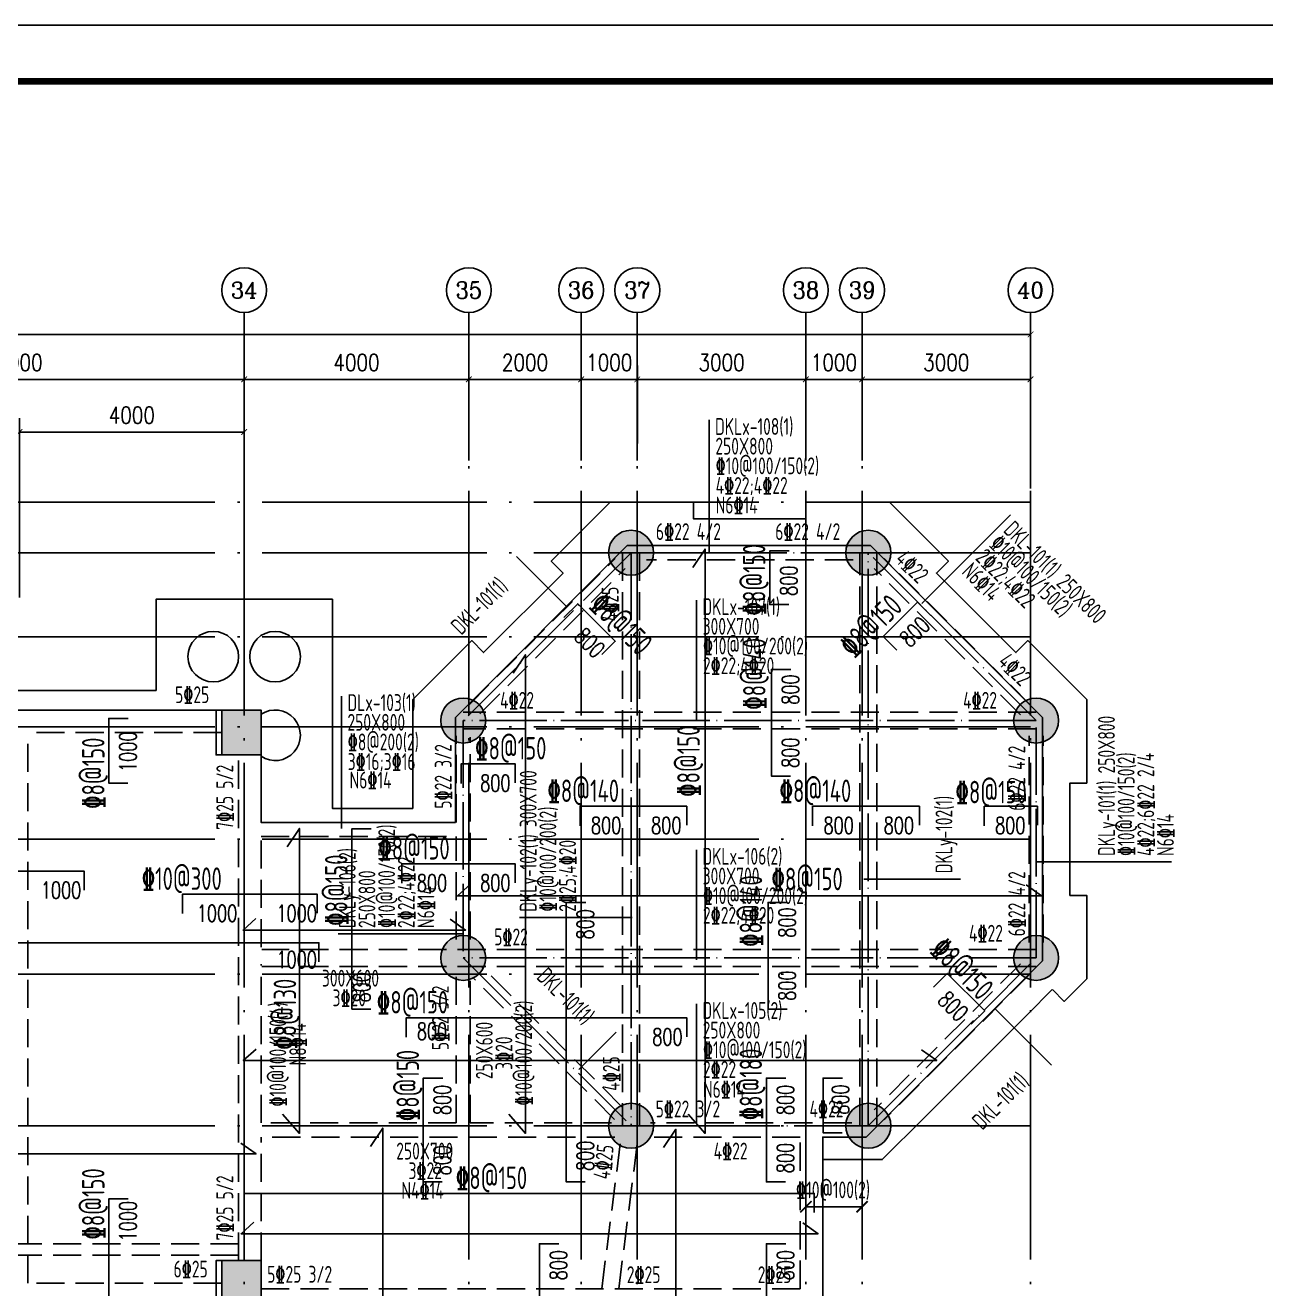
# Model space of a CAD drawing. Header units: millimetres. Extents: x 2998490 to 15040601, y 444546 to 7822218.
# Drawn here: x 14916075 to 14938160, y 7715577 to 7738064 of the extents above; entities that cross this region are included whole.
import ezdxf
from ezdxf.enums import TextEntityAlignment as Align

# ---------------------------------------------------------------- set-up
doc = ezdxf.new("R2010")
doc.units = ezdxf.units.MM
doc.header["$LTSCALE"] = 2000
doc.linetypes.add('DASH', pattern=[0.35, 0.25, -0.1])
doc.linetypes.add('DOTE', pattern=[2.42, 2, -0.2, 0.02, -0.2])
for name, color, linetype in [('3-AXIS', 3, 'Continuous'), ('3-AXIS_TEXT', 7, 'Continuous'), ('3-ban', 84, 'Continuous'), ('3-ban-rein', 1, 'Continuous'), ('3-ban-TEXT', 7, 'Continuous'), ('3-column-DOWN', 232, 'Continuous'), ('3-COLUMN-UP', 2, 'Continuous'), ('3-HATCH', 8, 'Continuous'), ('3-liang-rein-X', 54, 'Continuous'), ('3-liang-rein-Y', 130, 'Continuous'), ('3-liang-R截面-X', 50, 'Continuous'), ('3-liang-R截面-Y', 70, 'Continuous'), ('3-liang-s-1', 44, 'Continuous'), ('3-liang-xu', 120, 'DASH'), ('3-装饰线脚', 7, 'Continuous'), ('AXIS', 3, 'Continuous'), ('AXIS_TEXT', 7, 'Continuous'), ('DOTE', 9, 'DOTE'), ('图框', 7, 'Continuous')]:
    doc.layers.add(name, color=color, linetype=linetype)
doc.layers.add('3-零部件', color=73, linetype='Continuous', lineweight=5)
doc.styles.add('_TCH_AXIS', font='COMPLEX', dxfattribs={"bigfont": 'GBCBIG'})
doc.styles.add('COMPLEX', font='COMPLEX')
doc.styles.add('DIM_FONT', font='SIMPLEX', dxfattribs={"width": 0.8, "bigfont": 'HZTXT'})
doc.styles.add('TJ1', font='tj-romans1.shx', dxfattribs={"width": 0.8, "bigfont": 'tj-hztxt1.shx'})
doc.styles.add('TSSD_Rein', font='Tssdeng.shx', dxfattribs={"width": 0.7, "bigfont": 'hztxt.shx'})
doc.dimstyles.new('DIMN100', dxfattribs={"dimtxt": 300, "dimasz": 100, "dimexe": 250, "dimexo": 300, "dimgap": 150, "dimtad": 1, "dimdec": 0, "dimzin": 0, "dimdsep": 46, "dimtxsty": 'DIM_FONT', "dimblk": 'ARCHTICK', "dimcen": 0.09, "dimclrt": 7, "dimazin": 2, "dimtfac": 1, "dimtdec": 0, "dimtix": 1, "dimtmove": 2, "dimatfit": 3, "dimldrblk": 'ARCHTICK', "dimfxl": 0, "dimtolj": 1, "dimtzin": 0, "dimarcsym": 0})

# ---------------------------------------------------------------- blocks, each defined once
blk = doc.blocks.new('TJAD_TK_A0')
at = {"layer": '图框'}
blk.add_line((2162, 399.3), (973, 399.3), dxfattribs=at)
at = {"layer": '图框', "const_width": 1.2}
blk.add_lwpolyline([(2152, -431.7), (2152, 389.3), (998, 389.3), (998, -431.7)], close=True, dxfattribs=at)
blk = doc.blocks.new('_ArchTick')
at = {"color": 0, "linetype": 'ByBlock', "const_width": 0.15}
blk.add_lwpolyline([(-0.5, -0.5), (0.5, 0.5)], dxfattribs=at)
blk = doc.blocks.new('*D576')
at = {"layer": 'AXIS', "color": 0, "lineweight": -2}
for p, q in [((14911972, 7730620), (14911972, 7732011)), ((14919972, 7730620), (14919972, 7732011)), ((14911972, 7731761), (14919972, 7731761))]:
    blk.add_line(p, q, dxfattribs=at)
at = {"layer": 'Defpoints', "color": 0}
for p in [(14919972, 7731761), (14911972, 7730320), (14919972, 7730320)]:
    blk.add_point(p, dxfattribs=at)
at = {"layer": 'AXIS', "color": 0, "lineweight": -2, "xscale": 100, "yscale": 100, "zscale": 100, "rotation": 180}
blk.add_blockref('_ArchTick', (14911972, 7731761), dxfattribs=at)
at = {"layer": 'AXIS', "color": 0, "lineweight": -2, "xscale": 100, "yscale": 100, "zscale": 100}
blk.add_blockref('_ArchTick', (14919972, 7731761), dxfattribs=at)
at = {"layer": 'AXIS', "color": 7, "insert": (14915972, 7732061), "char_height": 300, "attachment_point": 5, "style": 'DIM_FONT'}
blk.add_mtext('\\A1;8000', dxfattribs=at)
blk = doc.blocks.new('*D577')
at = {"layer": 'AXIS', "color": 0, "lineweight": -2}
for p, q in [((14919972, 7730620), (14919972, 7732011)), ((14923972, 7730620), (14923972, 7732011)), ((14919972, 7731761), (14923972, 7731761))]:
    blk.add_line(p, q, dxfattribs=at)
at = {"layer": 'Defpoints', "color": 0}
for p in [(14923972, 7731761), (14919972, 7730320), (14923972, 7730320)]:
    blk.add_point(p, dxfattribs=at)
at = {"layer": 'AXIS', "color": 0, "lineweight": -2, "xscale": 100, "yscale": 100, "zscale": 100, "rotation": 180}
blk.add_blockref('_ArchTick', (14919972, 7731761), dxfattribs=at)
at = {"layer": 'AXIS', "color": 0, "lineweight": -2, "xscale": 100, "yscale": 100, "zscale": 100}
blk.add_blockref('_ArchTick', (14923972, 7731761), dxfattribs=at)
at = {"layer": 'AXIS', "color": 7, "insert": (14921972, 7732061), "char_height": 300, "attachment_point": 5, "style": 'DIM_FONT'}
blk.add_mtext('\\A1;4000', dxfattribs=at)
blk = doc.blocks.new('*D578')
at = {"layer": 'AXIS', "color": 0, "lineweight": -2}
for p, q in [((14923972, 7730620), (14923972, 7732011)), ((14925972, 7730620), (14925972, 7732011)), ((14923972, 7731761), (14925972, 7731761))]:
    blk.add_line(p, q, dxfattribs=at)
at = {"layer": 'Defpoints', "color": 0}
for p in [(14925972, 7731761), (14923972, 7730320), (14925972, 7730320)]:
    blk.add_point(p, dxfattribs=at)
at = {"layer": 'AXIS', "color": 0, "lineweight": -2, "xscale": 100, "yscale": 100, "zscale": 100, "rotation": 180}
blk.add_blockref('_ArchTick', (14923972, 7731761), dxfattribs=at)
at = {"layer": 'AXIS', "color": 0, "lineweight": -2, "xscale": 100, "yscale": 100, "zscale": 100}
blk.add_blockref('_ArchTick', (14925972, 7731761), dxfattribs=at)
at = {"layer": 'AXIS', "color": 7, "insert": (14924972, 7732061), "char_height": 300, "attachment_point": 5, "style": 'DIM_FONT'}
blk.add_mtext('\\A1;2000', dxfattribs=at)
blk = doc.blocks.new('*D579')
at = {"layer": 'AXIS', "color": 0, "lineweight": -2}
for p, q in [((14925972, 7730620), (14925972, 7732011)), ((14926972, 7730620), (14926972, 7732011)), ((14925972, 7731761), (14925872, 7731761)), ((14925972, 7731761), (14926972, 7731761)), ((14926972, 7731761), (14927072, 7731761))]:
    blk.add_line(p, q, dxfattribs=at)
at = {"layer": 'Defpoints', "color": 0}
for p in [(14926972, 7731761), (14925972, 7730320), (14926972, 7730320)]:
    blk.add_point(p, dxfattribs=at)
at = {"layer": 'AXIS', "color": 0, "lineweight": -2, "xscale": 100, "yscale": 100, "zscale": 100}
blk.add_blockref('_ArchTick', (14925972, 7731761), dxfattribs=at)
at = {"layer": 'AXIS', "color": 0, "lineweight": -2, "xscale": 100, "yscale": 100, "zscale": 100, "rotation": 180}
blk.add_blockref('_ArchTick', (14926972, 7731761), dxfattribs=at)
at = {"layer": 'AXIS', "color": 7, "insert": (14926472, 7732061), "char_height": 300, "attachment_point": 5, "style": 'DIM_FONT'}
blk.add_mtext('\\A1;1000', dxfattribs=at)
blk = doc.blocks.new('*D580')
at = {"layer": 'AXIS', "color": 0, "lineweight": -2}
for p, q in [((14926972, 7730620), (14926972, 7732011)), ((14929972, 7730620), (14929972, 7732011)), ((14926972, 7731761), (14929972, 7731761))]:
    blk.add_line(p, q, dxfattribs=at)
at = {"layer": 'Defpoints', "color": 0}
for p in [(14929972, 7731761), (14926972, 7730320), (14929972, 7730320)]:
    blk.add_point(p, dxfattribs=at)
at = {"layer": 'AXIS', "color": 0, "lineweight": -2, "xscale": 100, "yscale": 100, "zscale": 100, "rotation": 180}
blk.add_blockref('_ArchTick', (14926972, 7731761), dxfattribs=at)
at = {"layer": 'AXIS', "color": 0, "lineweight": -2, "xscale": 100, "yscale": 100, "zscale": 100}
blk.add_blockref('_ArchTick', (14929972, 7731761), dxfattribs=at)
at = {"layer": 'AXIS', "color": 7, "insert": (14928472, 7732061), "char_height": 300, "attachment_point": 5, "style": 'DIM_FONT'}
blk.add_mtext('\\A1;3000', dxfattribs=at)
blk = doc.blocks.new('*D581')
at = {"layer": 'AXIS', "color": 0, "lineweight": -2}
for p, q in [((14929972, 7730620), (14929972, 7732011)), ((14930973, 7730620), (14930973, 7732011)), ((14929972, 7731761), (14929872, 7731761)), ((14929972, 7731761), (14930973, 7731761)), ((14930973, 7731761), (14931073, 7731761))]:
    blk.add_line(p, q, dxfattribs=at)
at = {"layer": 'Defpoints', "color": 0}
for p in [(14930973, 7731761), (14929972, 7730320), (14930973, 7730320)]:
    blk.add_point(p, dxfattribs=at)
at = {"layer": 'AXIS', "color": 0, "lineweight": -2, "xscale": 100, "yscale": 100, "zscale": 100}
blk.add_blockref('_ArchTick', (14929972, 7731761), dxfattribs=at)
at = {"layer": 'AXIS', "color": 0, "lineweight": -2, "xscale": 100, "yscale": 100, "zscale": 100, "rotation": 180}
blk.add_blockref('_ArchTick', (14930973, 7731761), dxfattribs=at)
at = {"layer": 'AXIS', "color": 7, "insert": (14930472, 7732061), "char_height": 300, "attachment_point": 5, "style": 'DIM_FONT'}
blk.add_mtext('\\A1;1000', dxfattribs=at)
blk = doc.blocks.new('*D582')
at = {"layer": 'AXIS', "color": 0, "lineweight": -2}
for p, q in [((14930973, 7730620), (14930973, 7732011)), ((14933972, 7730620), (14933972, 7732011)), ((14930973, 7731761), (14933972, 7731761))]:
    blk.add_line(p, q, dxfattribs=at)
at = {"layer": 'Defpoints', "color": 0}
for p in [(14933972, 7731761), (14930973, 7730320), (14933972, 7730320)]:
    blk.add_point(p, dxfattribs=at)
at = {"layer": 'AXIS', "color": 0, "lineweight": -2, "xscale": 100, "yscale": 100, "zscale": 100, "rotation": 180}
blk.add_blockref('_ArchTick', (14930973, 7731761), dxfattribs=at)
at = {"layer": 'AXIS', "color": 0, "lineweight": -2, "xscale": 100, "yscale": 100, "zscale": 100}
blk.add_blockref('_ArchTick', (14933972, 7731761), dxfattribs=at)
at = {"layer": 'AXIS', "color": 7, "insert": (14932472, 7732061), "char_height": 300, "attachment_point": 5, "style": 'DIM_FONT'}
blk.add_mtext('\\A1;3000', dxfattribs=at)
blk = doc.blocks.new('*D583')
at = {"layer": 'AXIS', "color": 0, "lineweight": -2}
for p, q in [((14857722, 7729820), (14857722, 7732811)), ((14933972, 7729820), (14933972, 7732811)), ((14857722, 7732561), (14933972, 7732561))]:
    blk.add_line(p, q, dxfattribs=at)
at = {"layer": 'Defpoints', "color": 0}
for p in [(14933972, 7732561), (14857722, 7729520), (14933972, 7729520)]:
    blk.add_point(p, dxfattribs=at)
at = {"layer": 'AXIS', "color": 0, "lineweight": -2, "xscale": 100, "yscale": 100, "zscale": 100, "rotation": 180}
blk.add_blockref('_ArchTick', (14857722, 7732561), dxfattribs=at)
at = {"layer": 'AXIS', "color": 0, "lineweight": -2, "xscale": 100, "yscale": 100, "zscale": 100}
blk.add_blockref('_ArchTick', (14933972, 7732561), dxfattribs=at)
at = {"layer": 'AXIS', "color": 7, "insert": (14895847, 7732861), "char_height": 300, "attachment_point": 5, "style": 'DIM_FONT'}
blk.add_mtext('\\A1;76250', dxfattribs=at)
blk = doc.blocks.new('_AXISO')
blk.add_circle((0, 0), 0.5)
at = {"layer": '3-AXIS_TEXT', "style": 'COMPLEX', "width": 1.041667}
blk.add_attdef('A', text='', height=0.56, dxfattribs=at).set_placement((-0.25, -0.28), (0.25, -0.28), align=Align.FIT)
blk = doc.blocks.new('*D1087')
at = {"layer": '3-liang-rein-X', "color": 0, "lineweight": -2}
for p, q in [((14929972, 7717631), (14929972, 7716536)), ((14930973, 7717631), (14930973, 7716536)), ((14930973, 7717036), (14929972, 7717036))]:
    blk.add_line(p, q, dxfattribs=at)
at = {"layer": 'Defpoints', "color": 0}
for p in [(14929972, 7718231), (14930973, 7718231), (14929972, 7717036)]:
    blk.add_point(p, dxfattribs=at)
at = {"layer": '3-liang-rein-X', "color": 0, "lineweight": -2, "xscale": 200, "yscale": 200, "zscale": 200, "rotation": 180}
blk.add_blockref('_ArchTick', (14929972, 7717036), dxfattribs=at)
at = {"layer": '3-liang-rein-X', "color": 0, "lineweight": -2, "xscale": 200, "yscale": 200, "zscale": 200}
blk.add_blockref('_ArchTick', (14930973, 7717036), dxfattribs=at)
blk = doc.blocks.new('*D1493')
at = {"layer": '3-零部件', "color": 0, "lineweight": -2}
for p, q in [((14915972, 7727882), (14915972, 7731073)), ((14919972, 7729353), (14919972, 7731073)), ((14915972, 7730823), (14919972, 7730823))]:
    blk.add_line(p, q, dxfattribs=at)
at = {"layer": 'Defpoints', "color": 0}
for p in [(14919972, 7730823), (14919972, 7729053), (14915972, 7727582)]:
    blk.add_point(p, dxfattribs=at)
at = {"layer": '3-零部件', "color": 0, "lineweight": -2, "xscale": 100, "yscale": 100, "zscale": 100, "rotation": 180}
blk.add_blockref('_ArchTick', (14915972, 7730823), dxfattribs=at)
at = {"layer": '3-零部件', "color": 0, "lineweight": -2, "xscale": 100, "yscale": 100, "zscale": 100}
blk.add_blockref('_ArchTick', (14919972, 7730823), dxfattribs=at)
at = {"layer": '3-零部件', "color": 7, "insert": (14917972, 7731123), "char_height": 300, "attachment_point": 5, "style": 'DIM_FONT'}
blk.add_mtext('\\A1;4000', dxfattribs=at)

msp = doc.modelspace()

# ---------------------------------------------------------------- hatches: boundary and pattern name
at = {"layer": '3-HATCH'}
h = msp.add_hatch(color=256, dxfattribs=at)
edge = h.paths.add_edge_path()
edge.add_arc((14926859.4, 7728676.7), 400, 0, 360)
h = msp.add_hatch(color=256, dxfattribs=at)
edge = h.paths.add_edge_path()
edge.add_arc((14931084.4, 7728676.7), 400, 0, 360)
h = msp.add_hatch(color=256, dxfattribs=at)
edge = h.paths.add_edge_path()
edge.add_arc((14923871.9, 7725689.2), 400, 0, 360)
h = msp.add_hatch(color=256, dxfattribs=at)
edge = h.paths.add_edge_path()
edge.add_arc((14934071.9, 7725689.2), 400, 0, 360)
for points in [[(14920272.1, 7725076.7), (14919572.1, 7725076.7), (14919572.1, 7725876.7), (14920272.1, 7725876.7)], [(14920272.1, 7715276.7), (14919572.1, 7715276.7), (14919572.1, 7716076.7), (14920272.1, 7716076.7)]]:
    msp.add_hatch(color=256, dxfattribs=at).paths.add_polyline_path(points)
h = msp.add_hatch(color=256, dxfattribs=at)
edge = h.paths.add_edge_path()
edge.add_arc((14923871.9, 7721464.2), 400, 0, 360)
h = msp.add_hatch(color=256, dxfattribs=at)
edge = h.paths.add_edge_path()
edge.add_arc((14934071.9, 7721464.2), 400, 0, 360)
h = msp.add_hatch(color=256, dxfattribs=at)
edge = h.paths.add_edge_path()
edge.add_arc((14926859.4, 7718476.7), 400, 0, 360)
h = msp.add_hatch(color=256, dxfattribs=at)
edge = h.paths.add_edge_path()
edge.add_arc((14931084.4, 7718476.7), 400, 0, 360)

# ---------------------------------------------------------------- linework, layer by layer
at = {"layer": '3-AXIS', "color": 15, "linetype": 'DOTE'}
for p, q in [((14919972.1, 7701576.7), (14919972.1, 7730231.6)), ((14923972.1, 7701576.7), (14923972.1, 7730231.6)), ((14925972.1, 7701576.7), (14925972.1, 7730231.6)), ((14926971.7, 7701576.7), (14926971.7, 7730231.7)), ((14929972.1, 7701576.7), (14929972.1, 7730231.6)), ((14930972.6, 7701576.7), (14930972.6, 7730231.7)), ((14933972.1, 7701576.7), (14933972.1, 7730231.6)), ((14933972.1, 7729576.7), (14854748.9, 7729576.7)), ((14933972.1, 7728676.7), (14854748.9, 7728676.7)), ((14933972.1, 7727176.7), (14854748.9, 7727176.7)), ((14933972.1, 7725576.7), (14854748.9, 7725576.7)), ((14933972.1, 7723576.7), (14854748.9, 7723576.7)), ((14933972.1, 7721176.7), (14854748.9, 7721176.7)), ((14933972.1, 7718476.7), (14854748.9, 7718476.7))]:
    msp.add_line(p, q, dxfattribs=at)
at = {"layer": '3-ban-rein'}
for points in [[(14927958.6, 7728415.4), (14928176.6, 7728741), (14928176.6, 7718341), (14927879.1, 7718683.1)], [(14929667, 7727751.7), (14929329.1, 7727751.7), (14929329.1, 7728709.4), (14929675.1, 7728709.4)], [(14926338.7, 7726862), (14926577.6, 7727100.9), (14925910.3, 7727768.3), (14925665.6, 7727523.6)], [(14932198.7, 7727558.6), (14931959.7, 7727797.5), (14931349.7, 7727187.5), (14931594.4, 7726942.9)], [(14924761.5, 7726534.6), (14924979.5, 7726860.2), (14924979.5, 7718341), (14924682, 7718683.1)], [(14929697.1, 7724699.8), (14929359.2, 7724699.8), (14929359.2, 7726599.8), (14929705.2, 7726599.8)], [(14917900.6, 7724576.7), (14917562.6, 7724576.7), (14917562.6, 7725726.7), (14917908.7, 7725726.7)], [(14924797.1, 7724577.8), (14924797.1, 7724915.8), (14923834.2, 7724915.8), (14923834.2, 7724569.7)], [(14927851.8, 7723824.4), (14927851.8, 7724162.4), (14925951.8, 7724162.4), (14925951.8, 7723816.3)], [(14931992.5, 7723824.4), (14931992.5, 7724162.4), (14930092.5, 7724162.4), (14930092.5, 7723816.3)], [(14934095.8, 7723824.4), (14934095.8, 7724162.4), (14933147.1, 7724162.4), (14933147.1, 7723816.3)], [(14920736.4, 7723443.6), (14920954.4, 7723769.2), (14920954.4, 7718341), (14920656.9, 7718683.1)], [(14922227.1, 7720553.7), (14921889.2, 7720553.7), (14921889.2, 7723764.4), (14922235.2, 7723764.4)], [(14924797.1, 7722800.9), (14924797.1, 7723138.9), (14922777.8, 7723138.9), (14922777.8, 7722792.8)], [(14917122.1, 7722671), (14917122.1, 7723009), (14914822.1, 7723009), (14914822.1, 7722663)], [(14933892.7, 7722762.5), (14934166.4, 7722569.1), (14923768.1, 7722569.1), (14923997.4, 7722772.2)], [(14921272.1, 7722260.2), (14921272.1, 7722598.1), (14918872.1, 7722598.1), (14918872.1, 7722252.1)], [(14926044.1, 7717476.7), (14925706.2, 7717476.7), (14925706.2, 7722453.7), (14926052.2, 7722453.7)], [(14929636.9, 7720553.7), (14929299, 7720553.7), (14929299, 7722453.7), (14929645, 7722453.7)], [(14923639.5, 7722154.5), (14923913.2, 7721961.1), (14919952.5, 7721961.1), (14920181.9, 7722164.2)], [(14921303.8, 7721395.6), (14921303.8, 7721733.5), (14857524.8, 7721733.5), (14857524.8, 7721387.5)], [(14932917.5, 7720283.1), (14933156.5, 7720522.1), (14932489.1, 7721189.4), (14932244.4, 7720944.8)], [(14927851.8, 7720060.3), (14927851.8, 7720398.2), (14922857.4, 7720398.2), (14922857.4, 7720052.2)], [(14932029.2, 7719829.8), (14932302.9, 7719636.4), (14919956.3, 7719636.4), (14920185.7, 7719839.5)], [(14923499.7, 7717476.7), (14923161.7, 7717476.7), (14923161.7, 7719326.7), (14923507.7, 7719326.7)], [(14929607.2, 7717476.7), (14929269.2, 7717476.7), (14929269.2, 7719326.7), (14929615.3, 7719326.7)], [(14930616.9, 7718353.6), (14930278.9, 7718353.6), (14930278.9, 7719326.7), (14930624.9, 7719326.7)], [(14922222.4, 7718109), (14922440.4, 7718434.6), (14922440.4, 7711610.9), (14922142.9, 7711953)], [(14927440.4, 7718089.2), (14927658.4, 7718414.8), (14927658.4, 7711610.9), (14927360.9, 7711953)], [(14919910.2, 7718168.5), (14920183.8, 7717975.1), (14857522.7, 7717975.1), (14857752.1, 7718178.2)], [(14930123, 7716936), (14930123, 7717273.9), (14919972.1, 7717273.9), (14919972.1, 7716927.9)], [(14917900.6, 7714376.7), (14917562.6, 7714376.7), (14917562.6, 7717174.3), (14917908.7, 7717174.3)], [(14929917.2, 7716749.8), (14930190.9, 7716556.4), (14919917.2, 7716556.4), (14920146.5, 7716759.5)], [(14925566.1, 7711616.4), (14925228.1, 7711616.4), (14925228.1, 7716376.7), (14925574.1, 7716376.7)], [(14929607.2, 7703416.4), (14929269.2, 7703416.4), (14929269.2, 7716376.7), (14929615.3, 7716376.7)]]:
    msp.add_lwpolyline(points, dxfattribs=at)
at = {"layer": '3-column-DOWN'}
for points in [[(14920272.1, 7725876.7), (14919472.1, 7725876.7), (14919472.1, 7725076.7), (14920272.1, 7725076.7)], [(14920272.1, 7716076.7), (14919472.1, 7716076.7), (14919472.1, 7715276.7), (14920272.1, 7715276.7)]]:
    msp.add_lwpolyline(points, close=True, dxfattribs=at)
at = {"layer": '3-COLUMN-UP'}
for points in [[(14920272.1, 7725076.7), (14919572.1, 7725076.7), (14919572.1, 7725876.7), (14920272.1, 7725876.7)], [(14920272.1, 7715276.7), (14919572.1, 7715276.7), (14919572.1, 7716076.7), (14920272.1, 7716076.7)]]:
    msp.add_lwpolyline(points, close=True, dxfattribs=at)
for centre in [(14926859.4, 7728676.7), (14931084.4, 7728676.7), (14923871.9, 7725689.2), (14934071.9, 7725689.2), (14923871.9, 7721464.2), (14934071.9, 7721464.2), (14926859.4, 7718476.7), (14931084.4, 7718476.7)]:
    msp.add_circle(centre, 400, dxfattribs=at)
at = {"layer": '3-liang-R截面-X'}
for p, q in [((14928252.9, 7731040.2), (14928252.9, 7728676.7)), ((14928027.2, 7727833.7), (14928027.2, 7725689.2)), ((14921703, 7726125.6), (14921703, 7723767.7)), ((14928027.2, 7723390.8), (14928027.2, 7721432.7)), ((14928027.2, 7720647), (14928027.2, 7718526.7))]:
    msp.add_line(p, q, dxfattribs=at)
at = {"layer": '3-liang-R截面-Y'}
for p, q in [((14933616.3, 7729350.4), (14932039.5, 7727773.6)), ((14924818.2, 7728611.3), (14925717.9, 7727711.7)), ((14936481.9, 7723173.7), (14934071.9, 7723173.7)), ((14932722.4, 7722866.7), (14931002.5, 7722866.7)), ((14926879.8, 7722181.7), (14924871.9, 7722181.7)), ((14923871.9, 7721891.3), (14921646.2, 7721891.3)), ((14933341.9, 7720557.3), (14934346.1, 7719553.2)), ((14926594.6, 7720142.1), (14925929.8, 7719477.3))]:
    msp.add_line(p, q, dxfattribs=at)
at = {"layer": '3-liang-s-1'}
msp.add_lwpolyline([(14934182.4, 7721412.5), (14931046.7, 7718276.7), (14930272.1, 7718276.7), (14930272.1, 7703276.7), (14920272.1, 7703276.7), (14920272.1, 7701276.7), (14857422.1, 7701276.7), (14857422.1, 7725876.7), (14920272.1, 7725876.7), (14920272.1, 7723876.7), (14923732.4, 7723876.7), (14923732.4, 7725741), (14926793.1, 7728801.7), (14931121.7, 7728801.7), (14934182.4, 7725741), (14934182.4, 7721412.5)], dxfattribs=at)
at = {"layer": '3-liang-xu'}
for p, q in [((14930811.9, 7728801.7), (14927132.5, 7728801.7)), ((14923976.9, 7725970.8), (14926578.5, 7728572.4)), ((14926709.4, 7728676.7), (14926710.2, 7718477.4)), ((14927009.4, 7728676.7), (14927010.2, 7718477.4)), ((14930811.8, 7728551.7), (14927132.5, 7728551.7)), ((14930934.4, 7718476.7), (14930934.4, 7728676.7)), ((14931234.4, 7718476.7), (14931234.4, 7728676.7)), ((14933967.7, 7725970.5), (14931365.9, 7728572.3)), ((14924170, 7725810.3), (14926755.2, 7728395.6)), ((14933791.6, 7725793), (14931189.1, 7728395.4)), ((14919572.1, 7725876.7), (14912322.1, 7725876.7)), ((14934071.9, 7725839.2), (14923871.9, 7725839.2)), ((14919572.1, 7725476.7), (14916122.1, 7725476.7)), ((14916122.1, 7715676.7), (14916122.1, 7725476.7)), ((14923747.1, 7723876.7), (14923747.1, 7725417)), ((14934071.9, 7725539.2), (14923871.9, 7725539.2)), ((14923997.1, 7721792.3), (14923997.1, 7725393.9)), ((14933947.1, 7721737.6), (14933947.1, 7725417.5)), ((14934197.1, 7721738.7), (14934197.1, 7725416.5)), ((14919872.1, 7716076.7), (14919872.1, 7725076.7)), ((14920272.1, 7723876.7), (14920272.1, 7725076.7)), ((14920272.1, 7723876.7), (14923747.1, 7723876.7)), ((14920272.1, 7723626.7), (14923747.1, 7723626.7)), ((14920272.1, 7721653.7), (14920272.1, 7723626.7)), ((14923747.1, 7721792.3), (14923747.1, 7723626.7)), ((14934071.9, 7721614.2), (14920286.7, 7721614.2)), ((14920272.1, 7718526.7), (14920272.1, 7721353.7)), ((14934071.9, 7721314.2), (14920286.7, 7721314.2)), ((14926702.9, 7718810), (14924201.8, 7721311.1)), ((14933792.1, 7721360.9), (14931188.7, 7718758.1)), ((14923747.1, 7718526.7), (14923747.1, 7721138.5)), ((14926568, 7718591.4), (14924050.1, 7721109.3)), ((14933968.9, 7721184.2), (14931365.7, 7718581.5)), ((14923997.1, 7718526.7), (14923997.1, 7721056.4)), ((14923747.1, 7718526.7), (14920272.1, 7718526.7)), ((14926513.1, 7718526.7), (14923997.1, 7718526.7)), ((14930788.8, 7718526.7), (14927206, 7718526.7)), ((14920272.1, 7716076.7), (14920272.1, 7718276.7)), ((14926572.3, 7718276.7), (14920272.1, 7718276.7)), ((14926338.8, 7715577.4), (14926678.6, 7718238.7)), ((14926641.2, 7715577.4), (14926976.2, 7718200.7)), ((14929872.1, 7718276.7), (14927146.8, 7718276.7)), ((14929872.1, 7715576.7), (14929872.1, 7718276.7)), ((14930272.1, 7711876.7), (14930272.1, 7718276.7)), ((14930861, 7718276.7), (14930272.1, 7718276.7)), ((14919872.1, 7716376.7), (14857722.1, 7716376.7)), ((14919872.1, 7716176.7), (14857722.1, 7716176.7)), ((14919572.1, 7715676.7), (14916122.1, 7715676.7)), ((14920272.1, 7715576.7), (14929872.1, 7715576.7))]:
    msp.add_line(p, q, dxfattribs=at)
at = {"layer": '3-装饰线脚'}
for points in [[(14913543.6, 7726226.7), (14918403.6, 7726226.7), (14918405, 7727846.7), (14921543.6, 7727846.7), (14921543.6, 7724126.7), (14922973.3, 7724126.7), (14922973.3, 7726062), (14924023.6, 7727112.3), (14924235.7, 7726900.1), (14925649.9, 7728314.3), (14925437.8, 7728526.5), (14926488.1, 7729576.7), (14927973.3, 7729576.7), (14927973.3, 7729276.7), (14929973.3, 7729276.7), (14929973.6, 7729576.7), (14931458.6, 7729576.7), (14932508.9, 7728526.5), (14932296.7, 7728314.3), (14933711, 7726900.1), (14933923.1, 7727112.3), (14934973.3, 7726062), (14934973.3, 7724576.7), (14934673.3, 7724576.7), (14934673.3, 7722576.7), (14934973.3, 7722576.7), (14934973.3, 7721091.5), (14934573.6, 7720691.7), (14934361.4, 7720903.8)], [(14934360, 7720903.8), (14933921.7, 7720465.5), (14932083.2, 7718627), (14931332.9, 7717876.7), (14930272.1, 7717876.7), (14930272.1, 7710776.7)]]:
    msp.add_lwpolyline(points, dxfattribs=at)
for centre in [(14919422.1, 7726826.7), (14920522.1, 7726826.7)]:
    msp.add_circle(centre, 450, dxfattribs=at)
msp.add_arc((14920522.1, 7725426.7), 450, 236.25101, 123.74899, dxfattribs=at)
at = {"layer": 'AXIS'}
for p, q in [((14919972.1, 7730320), (14919972.1, 7732949.4)), ((14923972.1, 7730320), (14923972.1, 7732949.4)), ((14925972.1, 7730320), (14925972.1, 7732949.4)), ((14926971.7, 7730320), (14926971.7, 7732949.4)), ((14929972.1, 7730320), (14929972.1, 7732949.4)), ((14930972.6, 7730320), (14930972.6, 7732949.4)), ((14933972.1, 7730320), (14933972.1, 7732949.4))]:
    msp.add_line(p, q, dxfattribs=at)
at = {"layer": 'DOTE', "ltscale": 0.3}
for p, q in [((14926859.4, 7728676.7), (14926860.2, 7718477.4)), ((14931084.4, 7718476.7), (14931084.4, 7728676.7)), ((14934071.9, 7725689.2), (14923871.9, 7725689.2)), ((14934071.9, 7721464.2), (14923871.9, 7721464.2))]:
    msp.add_line(p, q, dxfattribs=at)
msp.add_lwpolyline([(14923871.9, 7725689.2), (14923871.9, 7721464.2), (14926859.4, 7718476.7), (14931084.4, 7718476.7), (14934071.9, 7721464.2), (14934071.9, 7725689.2), (14931084.4, 7728676.7), (14926859.4, 7728676.7)], close=True, dxfattribs=at)

# ---------------------------------------------------------------- block references
at = {"layer": 'AXIS'}
ref = msp.add_blockref('_AXISO', (14919972.1, 7733349.4), dxfattribs=dict(at, xscale=800, yscale=800, zscale=800))
ref.add_attrib('A', '34', dxfattribs={"layer": 'AXIS_TEXT', "height": 288.12, "style": '_TCH_AXIS'}).set_placement((14919732, 7733205.4), (14920212.2, 7733205.4), align=Align.FIT)
ref = msp.add_blockref('_AXISO', (14923972.1, 7733349.4), dxfattribs=dict(at, xscale=800, yscale=800, zscale=800))
ref.add_attrib('A', '35', dxfattribs={"layer": 'AXIS_TEXT', "height": 300.65, "style": '_TCH_AXIS'}).set_placement((14923735.9, 7733199.1), (14924208.4, 7733199.1), align=Align.FIT)
ref = msp.add_blockref('_AXISO', (14925972.1, 7733349.4), dxfattribs=dict(at, xscale=800, yscale=800, zscale=800))
ref.add_attrib('A', '36', dxfattribs={"layer": 'AXIS_TEXT', "height": 300.65, "style": '_TCH_AXIS'}).set_placement((14925735.9, 7733199.1), (14926208.4, 7733199.1), align=Align.FIT)
ref = msp.add_blockref('_AXISO', (14926971.7, 7733349.4), dxfattribs=dict(at, xscale=800, yscale=800, zscale=800))
ref.add_attrib('A', '37', dxfattribs={"layer": 'AXIS_TEXT', "height": 300.65, "style": '_TCH_AXIS'}).set_placement((14926735.5, 7733199.1), (14927207.9, 7733199.1), align=Align.FIT)
ref = msp.add_blockref('_AXISO', (14929972.1, 7733349.4), dxfattribs=dict(at, xscale=800, yscale=800, zscale=800))
ref.add_attrib('A', '38', dxfattribs={"layer": 'AXIS_TEXT', "height": 300.65, "style": '_TCH_AXIS'}).set_placement((14929735.9, 7733199.1), (14930208.4, 7733199.1), align=Align.FIT)
ref = msp.add_blockref('_AXISO', (14930972.6, 7733349.4), dxfattribs=dict(at, xscale=800, yscale=800, zscale=800))
ref.add_attrib('A', '39', dxfattribs={"layer": 'AXIS_TEXT', "height": 300.65, "style": '_TCH_AXIS'}).set_placement((14930736.4, 7733199.1), (14931208.8, 7733199.1), align=Align.FIT)
ref = msp.add_blockref('_AXISO', (14933972.1, 7733349.4), dxfattribs=dict(at, xscale=800, yscale=800, zscale=800))
ref.add_attrib('A', '40', dxfattribs={"layer": 'AXIS_TEXT', "height": 288.12, "style": '_TCH_AXIS'}).set_placement((14933732, 7733205.4), (14934212.2, 7733205.4), align=Align.FIT)
at = {"layer": '图框', "xscale": 100, "yscale": 100, "zscale": 100}
msp.add_blockref('TJAD_TK_A0', (14744694.6, 7698133.9), dxfattribs=at)

# ---------------------------------------------------------------- texts
at = {"layer": '3-ban', "style": 'TSSD_Rein', "width": 0.7}
for s, rotation, p in [('%%1328@150', 89.99419, (14929250.4, 7727560.2)), ('%%1328@150', 315, (14926094.5, 7727718.8)), ('%%1328@150', 45, (14930821.2, 7726784.9)), ('%%1328@140', 89.99419, (14929254.8, 7725881.1)), ('%%1328@150', 89.99419, (14928082, 7724330.9, -5065)), ('%%1328@150', 89.99419, (14917485.6, 7724115.6, -5065)), ('%%1328@150', 359.99419, (14924083.3, 7724995.9, -5065)), ('%%1328@140', 0.00581, (14925370.6, 7724239.3, -5065)), ('%%1328@140', 0.00581, (14929504.3, 7724239.3, -5065)), ('%%1328@150', 359.99419, (14932636.6, 7724216, -5065)), ('%%1328@150', 0.00581, (14922360.9, 7723215.8, -5065)), ('%%13210@300', 0.00581, (14918147, 7722675, -5065)), ('%%1328@150', 89.99419, (14921812.1, 7722033.8, -5065)), ('%%1328@150', 359.99419, (14929359.2, 7722668.8, -5065)), ('%%1328@140', 89.99419, (14929194.6, 7721659.6)), ('%%1328@150', 315, (14932165.4, 7721583.5)), ('%%1328@130', 89.99419, (14920898.2, 7719830.2)), ('%%1328@150', 0.00581, (14922334.2, 7720475.2, -5065)), ('%%1328@150', 89.99419, (14923084.6, 7718557.7, -5065)), ('%%1328@180', 89.99419, (14929192.2, 7718573.8, -5065)), ('%%1328@150', 0.00581, (14923740.7, 7717350.9, -5065)), ('%%1328@150', 89.99419, (14917485.6, 7716450.3, -5065))]:
    msp.add_text(s, height=400, rotation=rotation, dxfattribs=at).set_placement(p)
at = {"layer": '3-ban-TEXT', "style": 'TJ1', "width": 0.7}
for s, rotation, p in [('800', 90, (14929818.9, 7727907.2)), ('800', 45, (14931826.9, 7726971.8)), ('800', 315, (14925827.2, 7727158.5)), ('800', 90, (14929849, 7725969.7)), ('1000', 90, (14918052.5, 7724773.7)), ('800', 90, (14929849, 7724846.7)), ('800', 90, (14926196, 7721793.1)), ('800', 90, (14929788.9, 7721823.6)), ('800', 90, (14922216.2, 7720671.7)), ('800', 90, (14929788.9, 7720700.6)), ('800', 315, (14932296.4, 7720689.4)), ('800', 90, (14923651.6, 7718666.2)), ('800', 90, (14929759.1, 7718666.2)), ('800', 90, (14930739.7, 7718673.2)), ('800', 90, (14926196, 7717672.4)), ('800', 90, (14923651.6, 7717592.7)), ('800', 90, (14929759.1, 7717632.2)), ('1000', 90, (14918052.5, 7716419.4)), ('800', 90, (14925718, 7715726.4)), ('800', 90, (14929759.1, 7715726.4))]:
    msp.add_text(s, height=300, rotation=rotation, dxfattribs=at).set_placement(p)
for s, p in [('800', (14924173.5, 7724425.9)), ('800', (14926145.8, 7723672.5)), ('800', (14927217.4, 7723672.5)), ('800', (14930286.4, 7723672.5)), ('800', (14931358, 7723672.5)), ('800', (14933341.1, 7723672.5)), ('800', (14923046.1, 7722649)), ('800', (14924173.5, 7722649)), ('1000', (14916351.8, 7722519.1)), ('1000', (14919128.8, 7722108.2)), ('1000', (14920546.9, 7722108.2)), ('1000', (14920546.9, 7721284.8)), ('800', (14923046.1, 7720009.1)), ('800', (14927238.1, 7719908.3))]:
    msp.add_text(s, height=300, dxfattribs=at).set_placement(p)
at = {"layer": '3-liang-rein-X', "style": 'TSSD_Rein', "width": 0.7}
for s, p in [('%%13210@100/150(2)', (14928365.8, 7730072.5)), ('4%%13222;4%%13222', (14928365.8, 7729722.5)), ('N6%%13214', (14928365.8, 7729372.5)), ('6%%13222 4/2', (14927303.1, 7728901.7)), ('6%%13222 4/2', (14929427.7, 7728901.7)), ('%%13210@100/200(2)', (14928140, 7726866.1)), ('2%%13222;4%%13220', (14928140, 7726516.1)), ('5%%13225', (14918742.1, 7725999.1)), ('4%%13222', (14924528, 7725899.8)), ('4%%13222', (14932771.2, 7725899.8)), ('%%1328@200(2)', (14921815.9, 7725158)), ('3%%13216;3%%13216', (14921815.9, 7724808)), ('N6%%13214', (14921848.4, 7724479.6)), ('%%13210@100/200(2)', (14928140, 7722423.1)), ('2%%13222;4%%13220', (14928140, 7722073.1)), ('5%%13222', (14924423.3, 7721688.3)), ('4%%13222', (14932876.1, 7721753.7)), ('3%%13220', (14921546.1, 7720603.7)), ('%%13210@100/150(2)', (14928140, 7719679.3)), ('2%%13222', (14928140, 7719329.3)), ('N6%%13214', (14928140, 7718974.3)), ('5%%13222 3/2', (14927297.6, 7718626.7)), ('4%%13222', (14930037.4, 7718626.7)), ('4%%13222', (14928330.4, 7717876.8)), ('3%%13222', (14922898.2, 7717526.8)), ('%%13210@100(2)', (14929797.9, 7717186.4)), ('N4%%13214', (14922771.2, 7717176.8)), ('6%%13225', (14918715, 7715776.7)), ('5%%13225 3/2', (14920381.2, 7715683.4)), ('2%%13225', (14926784, 7715676.7)), ('2%%13225', (14929115, 7715676.7))]:
    msp.add_text(s, height=300, dxfattribs=at).set_placement(p)
at = {"layer": '3-liang-rein-Y', "style": 'TSSD_Rein', "width": 0.7}
for s, rotation, p in [('%%13210@100/150(2)', 315, (14933223.5, 7728810.3)), ('2%%13222;4%%13222', 315, (14932976, 7728562.8)), ('4%%13222', 315, (14931544.6, 7728534.6)), ('N6%%13214', 315, (14932728.6, 7728315.3)), ('4%%13225', 90, (14926637.4, 7727457.8)), ('4%%13222', 315, (14933373.3, 7726706.4)), ('5%%13222 3/2', 90, (14923664.8, 7724121)), ('6%%13222 4/2', 90, (14933876.9, 7724084.3)), ('%%13210@100/150(2)', 90, (14935824.2, 7723277.9)), ('4%%13222;6%%13222 2/4', 90, (14936174.2, 7723277.9)), ('7%%13225 5/2', 90, (14919777.3, 7723745.2)), ('%%13210@100/200(2)', 90, (14925529, 7722285.9)), ('N6%%13214', 90, (14936524.2, 7723277.9)), ('%%13210@100/150(2)', 90, (14922657.9, 7721995.5)), ('2%%13225;4%%13220', 90, (14925879, 7722285.9)), ('2%%13222;4%%13222', 90, (14923007.9, 7721995.5)), ('6%%13222 4/2', 90, (14933876.9, 7721848.7)), ('N6%%13214', 90, (14923357.9, 7721995.5)), ('5%%13222 3/2', 90, (14923615.4, 7719822.5)), ('%%13210@100/150(4)', 90, (14920721, 7718817.9)), ('%%13210@100/200(2)', 90, (14925096.7, 7718833.2)), ('N8%%13214', 90, (14921075.3, 7719549.9)), ('3%%13220', 90, (14924746.7, 7719471.8)), ('4%%13225', 90, (14926657.8, 7719100.2)), ('4%%13225', 83, (14926481.8, 7717514.5)), ('7%%13225 5/2', 90, (14919777.3, 7716436.2))]:
    msp.add_text(s, height=300, rotation=rotation, dxfattribs=at).set_placement(p)
at = {"layer": '3-liang-R截面-X', "style": 'TSSD_Rein', "width": 0.7}
for s, p in [('DKLx-108(1)', (14928356.1, 7730772.5)), ('250X800', (14928360.9, 7730422.5)), ('DKLx-107(1)', (14928130.4, 7727566)), ('300X700', (14928135.2, 7727216.1)), ('DLx-103(1)', (14921811.1, 7725858)), ('250X800', (14921811.1, 7725508)), ('DKLx-106(2)', (14928130.4, 7723123.1)), ('300X700', (14928135.2, 7722773.1)), ('300X600', (14921357.3, 7720953.7)), ('DKLx-105(2)', (14928130.4, 7720379.3)), ('250X800', (14928135.2, 7720029.3)), ('250X700', (14922679.6, 7717876.7))]:
    msp.add_text(s, height=300, dxfattribs=at).set_placement(p)
at = {"layer": '3-liang-R截面-Y', "style": 'TSSD_Rein', "width": 0.7}
for s, rotation, p in [('DKL-101(1) 250X800', 315, (14933471, 7729057.8)), ('DKL-101(1)', 45, (14923836.4, 7727195.6)), ('DKLy-101(1) 250X800', 90, (14935474.3, 7723277.9)), ('DKLy-102(1) 300X700', 90, (14925179, 7722285.9)), ('DKLy-102(1)', 90, (14932580.4, 7722970.9)), ('DKLy-106(2)', 90, (14921957.9, 7721995.5)), ('250X800', 90, (14922307.9, 7721995.5)), ('DKL-101(1)', 315, (14925161.8, 7721107)), ('250X600', 90, (14924396.7, 7719306.8)), ('DKL-101(1)', 45, (14933115, 7718386.7))]:
    msp.add_text(s, height=300, rotation=rotation, dxfattribs=at).set_placement(p)

# ---------------------------------------------------------------- dimensions: what is measured, and where the dimension line sits
at = {"layer": '3-liang-rein-X'}
dim = msp.add_linear_dim(base=(14929972.1, 7717036.4), p1=(14930972.6, 7718230.7), p2=(14929972.1, 7718230.7), angle=180, text=' ', dimstyle='DIMN100', override={"dimscale": 2}, dxfattribs=at)
dim.commit()
dim.dimension.update_dxf_attribs({"geometry": '*D1087', "text_midpoint": (14930472.4, 7717036.4)})
at = {"layer": '3-零部件'}
dim = msp.add_linear_dim(base=(14919972.1, 7730822.7), p1=(14915972.1, 7727581.9), p2=(14919972.1, 7729052.9), dimstyle='DIMN100', dxfattribs=at)
dim.commit()
dim.dimension.update_dxf_attribs({"geometry": '*D1493', "text_midpoint": (14917972.1, 7731122.7)})
at = {"layer": 'AXIS'}
for p1, p2, distance, picture, middle in [((14857722.1, 7729520), (14933972.1, 7729520), 3040.9, '*D583', (14895847.1, 7732860.8)), ((14911972.1, 7730320), (14919972.1, 7730320), 1440.9, '*D576', (14915972.1, 7732060.8)), ((14919972.1, 7730320), (14923972.1, 7730320), 1440.9, '*D577', (14921972.1, 7732060.8)), ((14923972.1, 7730320), (14925972.1, 7730320), 1440.9, '*D578', (14924972.1, 7732060.8)), ((14925972.1, 7730320), (14926971.7, 7730320), 1440.9, '*D579', (14926471.9, 7732060.8)), ((14926971.7, 7730320), (14929972.1, 7730320), 1440.9, '*D580', (14928471.9, 7732060.8)), ((14929972.1457, 7730319.9611), (14930972.5859, 7730319.9611), 1440.8635, '*D581', (14930472.3658, 7732060.8246)), ((14930972.5859, 7730319.9611), (14933972.1424, 7730319.9611), 1440.8635, '*D582', (14932472.3642, 7732060.8246))]:
    dim = msp.add_aligned_dim(p1=p1, p2=p2, distance=distance, dimstyle='DIMN100', dxfattribs=at)
    dim.commit()
    dim.dimension.update_dxf_attribs({"geometry": picture, "text_midpoint": middle})

doc.saveas('drawing.dxf')
